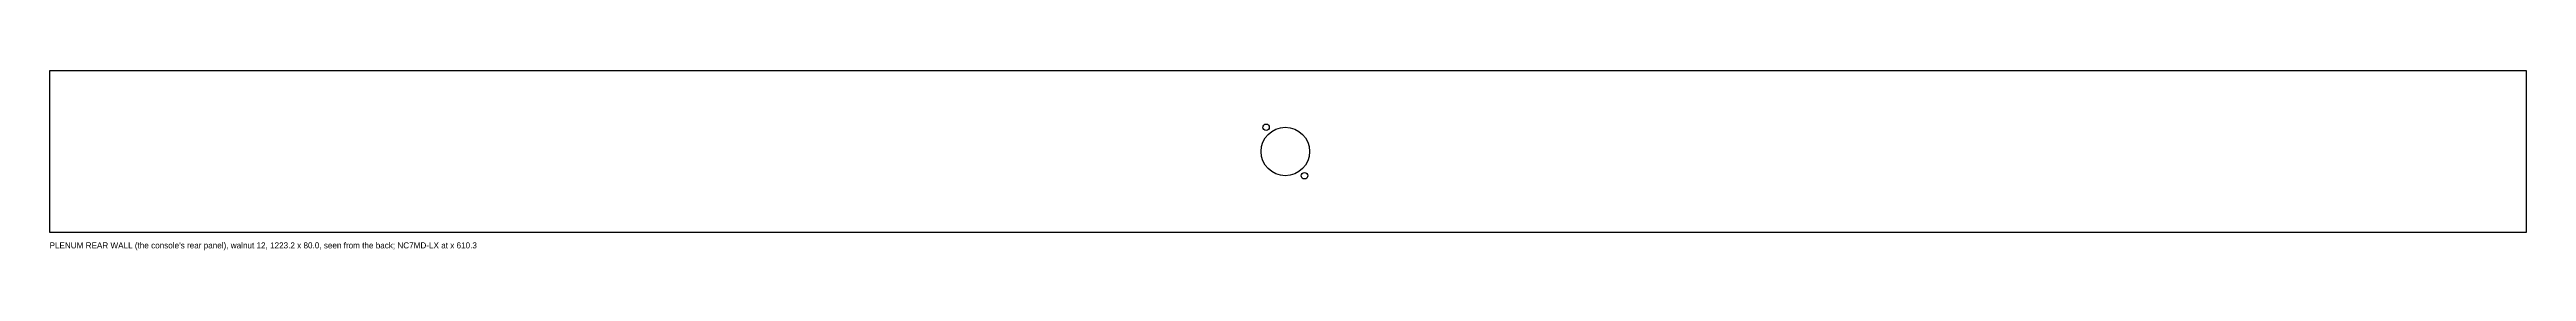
# Model space of a CAD drawing. Header units: millimetres. Extents: x 0 to 1223, y -9 to 80.
import ezdxf

# ---------------------------------------------------------------- set-up
doc = ezdxf.new("R2010")
doc.units = ezdxf.units.MM

msp = doc.modelspace()

# ---------------------------------------------------------------- linework, layer by layer
at = {"layer": 'HOLES'}
for centre, radius in [((610.28, 40), 12), ((600.78, 52), 1.6), ((619.78, 28), 1.6)]:
    msp.add_circle(centre, radius, dxfattribs=at)
at = {"layer": 'OUTLINE'}
msp.add_lwpolyline([(0, 0), (1223.2, 0), (1223.2, 80), (0, 80)], close=True, dxfattribs=at)

# ---------------------------------------------------------------- texts
at = {"layer": 'TEXT'}
msp.add_text("PLENUM REAR WALL (the console's rear panel), walnut 12, 1223.2 x 80.0, seen from the back; NC7MD-LX at x 610.3", height=3, dxfattribs=at).set_placement((0, -8))

doc.saveas('drawing.dxf')
